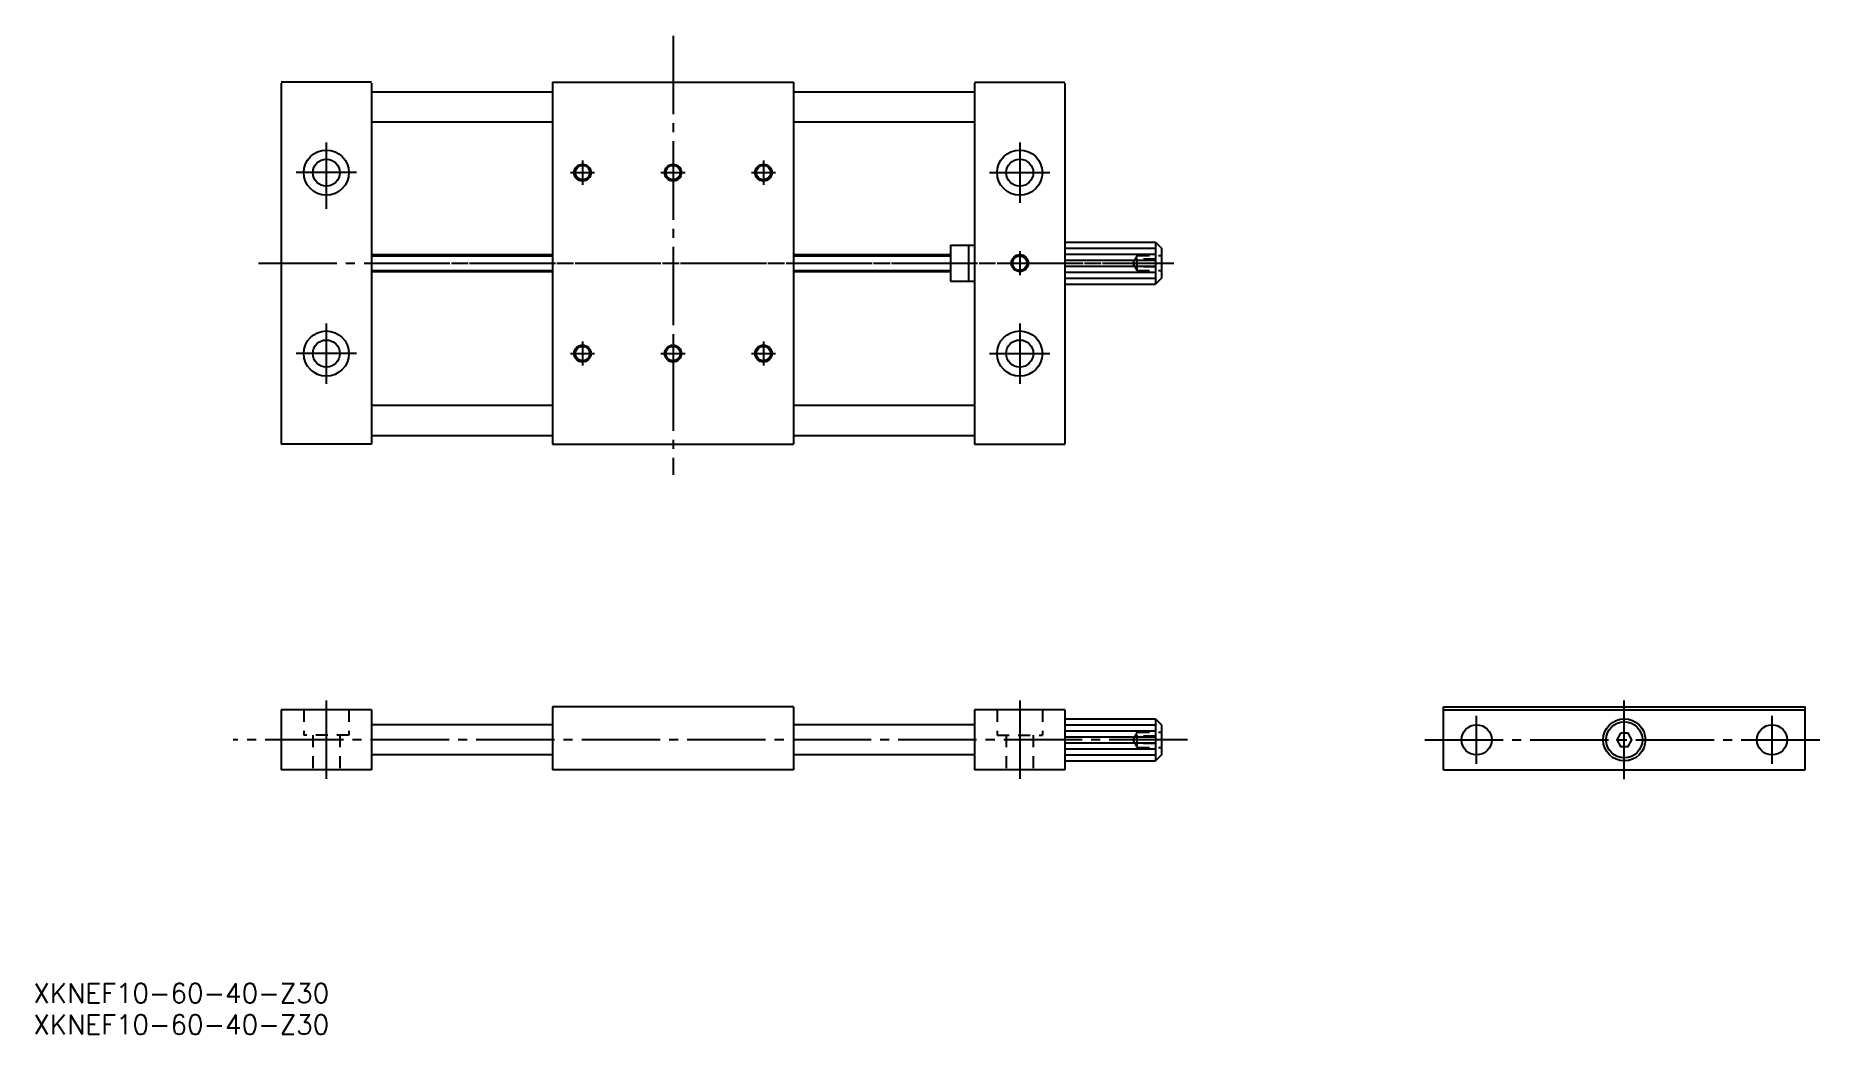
# Model space of a CAD drawing. Extents: x -21 to 276, y 28 to 194.
import ezdxf

# ---------------------------------------------------------------- set-up
doc = ezdxf.new("R2010")
doc.units = 0
doc.linetypes.add('CENTER', pattern=[17.5, 13, -1.5, 1.5, -1.5])
doc.linetypes.add('DASHED', pattern=[3.5, 2, -1.5])
doc.layers.get('0').update_dxf_attribs({"linetype": 'CONTINUOUS'})
doc.layers.add('CENTER', color=1, linetype='CENTER')
doc.styles.get("Standard").update_dxf_attribs({"font": 'txt.shx', "bigfont": 'extfont.shx'})

msp = doc.modelspace()

# ---------------------------------------------------------------- linework, layer by layer
at = {"color": 7, "linetype": 'CONTINUOUS'}
for p, q in [((35, 186.32), (20, 186.32)), ((20, 186.13), (20, 126.32)), ((35, 186.13), (35, 126.32)), ((35, 184.72), (65, 184.72)), ((65, 186.32), (105, 186.32)), ((65, 186.32), (65, 126.32)), ((105, 186.32), (105, 126.32)), ((105, 184.72), (135, 184.72)), ((135, 186.32), (150, 186.32)), ((135, 186.13), (135, 126.32)), ((150, 186.13), (150, 126.32)), ((35, 179.72), (65, 179.72)), ((105, 179.72), (135, 179.72)), ((35, 157.72), (65, 157.72)), ((105, 157.72), (131, 157.72)), ((131, 159.32), (131, 153.32)), ((131, 159.32), (135, 159.32)), ((134, 159.32), (134, 153.32)), ((150, 159.82), (165, 159.82)), ((165, 159.82), (166, 158.82)), ((165, 159.82), (165, 152.82)), ((166, 158.82), (166, 153.82)), ((35, 154.92), (65, 154.92)), ((105, 154.92), (131, 154.92)), ((131, 153.32), (135, 153.32)), ((150, 152.82), (165, 152.82)), ((166, 153.82), (165, 152.82)), ((35, 132.74), (65, 132.74)), ((105, 132.74), (135, 132.74)), ((35, 127.74), (65, 127.74)), ((105, 127.74), (135, 127.74)), ((35, 126.32), (20, 126.32)), ((65, 126.32), (105, 126.32)), ((135, 126.32), (150, 126.32)), ((35, 82.27), (20, 82.27)), ((20, 82.27), (20, 72.27)), ((35, 82.27), (35, 72.27)), ((105, 82.77), (65, 82.77)), ((65, 82.77), (65, 72.27)), ((105, 82.77), (105, 72.27)), ((150, 82.27), (135, 82.27)), ((135, 82.27), (135, 72.27)), ((150, 82.27), (150, 72.27)), ((150, 80.77), (165, 80.77)), ((165, 80.77), (166, 79.77)), ((165, 80.77), (165, 73.77)), ((212.77, 82.77), (272.77, 82.77)), ((212.77, 72.27), (212.77, 82.77)), ((212.77, 82.27), (272.77, 82.27)), ((272.77, 72.27), (272.77, 82.77)), ((65, 79.77), (35, 79.77)), ((135, 79.77), (105, 79.77)), ((166, 79.77), (166, 74.77)), ((65, 74.77), (35, 74.77)), ((135, 74.77), (105, 74.77)), ((166, 74.77), (165, 73.77)), ((35, 72.27), (20, 72.27)), ((105, 72.27), (65, 72.27)), ((150, 72.27), (135, 72.27)), ((150, 73.77), (165, 73.77)), ((212.77, 72.27), (272.77, 72.27))]:
    msp.add_line(p, q, dxfattribs=at)
at = {"color": 3, "linetype": 'CONTINUOUS'}
for p, q in [((35, 157.52), (65, 157.52)), ((105, 157.52), (131, 157.52)), ((150, 158.82), (165, 158.82)), ((150, 157.82), (165, 157.82)), ((35, 155.12), (65, 155.12)), ((105, 155.12), (131, 155.12)), ((150, 156.82), (165, 156.82)), ((150, 155.82), (165, 155.82)), ((150, 154.82), (165, 154.82)), ((150, 153.82), (165, 153.82)), ((150, 79.77), (165, 79.77)), ((150, 78.77), (165, 78.77)), ((150, 77.77), (165, 77.77)), ((150, 76.77), (165, 76.77)), ((150, 75.77), (165, 75.77)), ((150, 74.77), (165, 74.77))]:
    msp.add_line(p, q, dxfattribs=at)
at = {"color": 3, "linetype": 'DASHED'}
for p, q in [((162, 157.57), (161.28, 156.32)), ((162, 155.07), (162, 157.57)), ((162, 157.57), (166, 157.57)), ((161.28, 156.32), (162, 155.07)), ((165, 156.95), (162, 156.95)), ((165, 155.7), (162, 155.7)), ((162, 155.07), (166, 155.07)), ((23.75, 82.27), (23.75, 78.07)), ((31.25, 82.27), (31.25, 78.07)), ((138.75, 82.27), (138.75, 78.07)), ((146.25, 82.27), (146.25, 78.07)), ((31.25, 78.07), (23.75, 78.07)), ((25.25, 78.07), (25.25, 72.27)), ((29.75, 78.07), (29.75, 72.27)), ((138.75, 78.07), (146.25, 78.07)), ((140.25, 78.07), (140.25, 72.27)), ((144.75, 78.07), (144.75, 72.27)), ((162, 78.52), (161.28, 77.27)), ((161.28, 77.27), (162, 76.02)), ((162, 76.02), (162, 78.52)), ((162, 78.52), (166, 78.52)), ((165, 77.9), (162, 77.9)), ((165, 76.65), (162, 76.65)), ((162, 76.02), (166, 76.02))]:
    msp.add_line(p, q, dxfattribs=at)
at = {"color": 3, "linetype": 'CONTINUOUS'}
msp.add_lwpolyline([(242.14, 78.36), (241.52, 77.27), (242.14, 76.19), (243.39, 76.19), (244.02, 77.27), (243.39, 78.36)], close=True, dxfattribs=at)
for centre, radius in [((27.5, 171.32), 3.75), ((142.5, 171.32), 3.75), ((70, 171.32), 1.4), ((70, 171.32), 1.4), ((85, 171.32), 1.4), ((85, 171.32), 1.4), ((100, 171.32), 1.4), ((100, 171.32), 1.4), ((142.5, 156.32), 1.4), ((142.5, 156.32), 1.4), ((27.5, 141.32), 3.75), ((70, 141.32), 1.4), ((70, 141.32), 1.4), ((85, 141.32), 1.4), ((85, 141.32), 1.4), ((100, 141.32), 1.4), ((100, 141.32), 1.4), ((142.5, 141.32), 3.75)]:
    msp.add_circle(centre, radius, dxfattribs=at)
at = {"color": 7, "linetype": 'CONTINUOUS'}
for centre, radius in [((27.5, 171.32), 2.25), ((70, 171.32), 1.2), ((70, 171.32), 1.2), ((85, 171.32), 1.2), ((85, 171.32), 1.2), ((100, 171.32), 1.2), ((100, 171.32), 1.2), ((142.5, 171.32), 2.25), ((142.5, 156.32), 1.2), ((142.5, 156.32), 1.2), ((27.5, 141.32), 2.25), ((70, 141.32), 1.2), ((70, 141.32), 1.2), ((85, 141.32), 1.2), ((85, 141.32), 1.2), ((100, 141.32), 1.2), ((100, 141.32), 1.2), ((142.5, 141.32), 2.25), ((242.77, 77.27), 3.5), ((242.77, 77.27), 3), ((218.27, 77.27), 2.5), ((267.27, 77.27), 2.5)]:
    msp.add_circle(centre, radius, dxfattribs=at)
at = {"layer": 'CENTER', "color": 1, "linetype": 'CENTER'}
for p, q in [((85, 194.02), (85, 121.2)), ((27.5, 176.32), (27.5, 165.32)), ((142.5, 176.32), (142.5, 166.32)), ((70, 173.32), (70, 169.32)), ((85, 173.32), (85, 169.32)), ((100, 173.32), (100, 169.32)), ((32.5, 171.32), (22.5, 171.32)), ((68, 171.32), (72, 171.32)), ((83, 171.32), (87, 171.32)), ((98, 171.32), (102, 171.32)), ((137.5, 171.32), (147.5, 171.32)), ((142.5, 158.32), (142.5, 154.32)), ((16.25, 156.32), (168.03, 156.32)), ((35, 156.32), (168.03, 156.32)), ((140.5, 156.32), (144.5, 156.32)), ((27.5, 146.32), (27.5, 136.32)), ((142.5, 146.32), (142.5, 136.32)), ((70, 143.32), (70, 139.32)), ((85, 143.32), (85, 139.32)), ((100, 143.32), (100, 139.32)), ((32.5, 141.32), (22.5, 141.32)), ((68, 141.32), (72, 141.32)), ((83, 141.32), (87, 141.32)), ((98, 141.32), (102, 141.32)), ((137.5, 141.32), (147.5, 141.32)), ((27.5, 83.78), (27.5, 69.55)), ((142.5, 83.78), (142.5, 69.55)), ((242.77, 70.77), (242.77, 84.27)), ((218.27, 73.27), (218.27, 81.27)), ((267.27, 73.27), (267.27, 81.27)), ((170.35, 77.27), (12.07, 77.27)), ((209.67, 77.27), (275.6, 77.27))]:
    msp.add_line(p, q, dxfattribs=at)

# ---------------------------------------------------------------- texts
at = {"color": 7, "linetype": 'CONTINUOUS'}
for p in [(-21.11, 33.67), (-21.11, 28.45)]:
    msp.add_text('XKNEF10-60-40-Z30', height=3.2, dxfattribs=at).set_placement(p)

doc.saveas('drawing.dxf')
